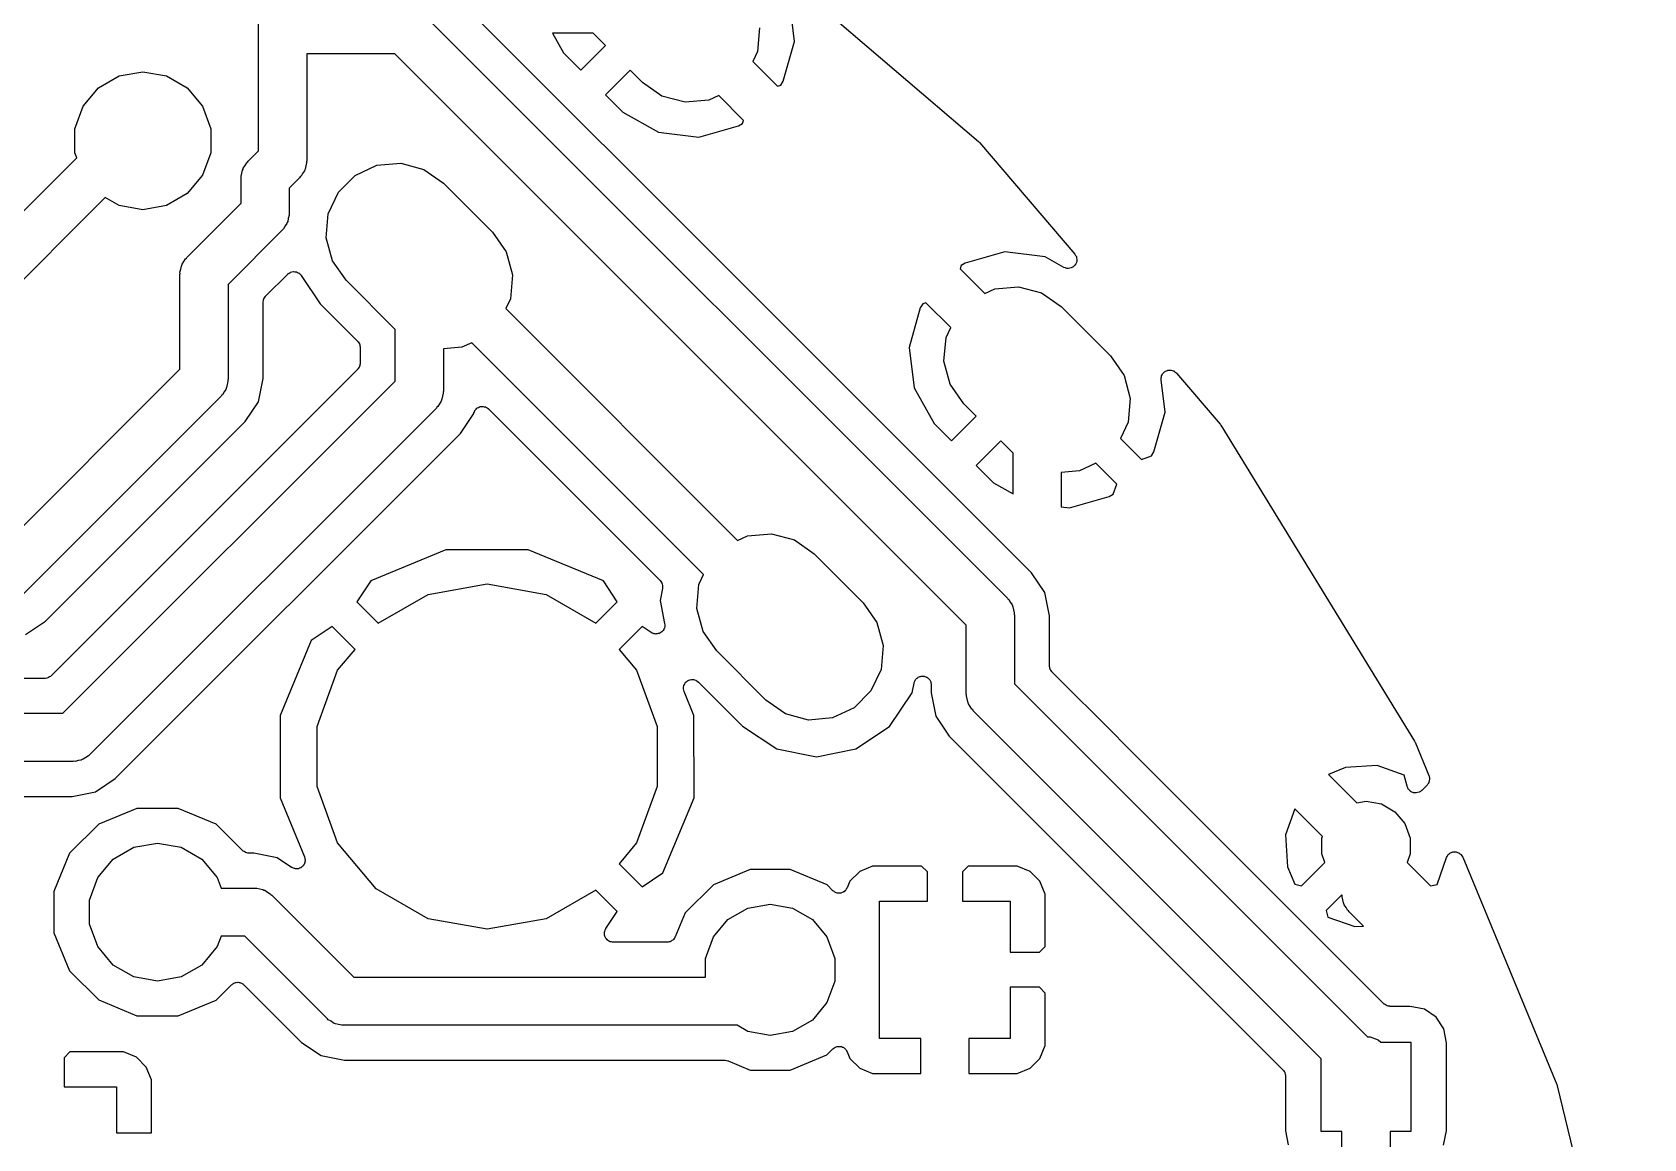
# Model space of a CAD drawing. Extents: x 1.5 to 87.9, y 2 to 70.8.
# Drawn here: x 64.05 to 87.48, y 46.26 to 62.35 of the extents above; entities that cross this region are included whole.
import ezdxf

# ---------------------------------------------------------------- set-up
doc = ezdxf.new("R2010")
doc.units = 0
doc.header["$MEASUREMENT"] = 0
doc.layers.add('BLACK', color=7, linetype='CONTINUOUS')

msp = doc.modelspace()

# ---------------------------------------------------------------- linework, layer by layer
at = {"layer": 'Black'}
for p, q in [((67.341, 60.6224), (67.341, 63.5938)), ((74.4839, 58.5809), (70.0845, 62.9803)), ((75.1294, 62.211), (75.0571, 62.8168)), ((75.2657, 62.9284), (77.8073, 60.7576)), ((69.7165, 62.6299), (78.2255, 54.1209)), ((72.2058, 62.3315), (71.6125, 62.3315)), ((71.6125, 62.3315), (71.7727, 62.0462)), ((72.3833, 62.154), (72.2058, 62.3315)), ((74.6238, 62.4111), (74.5935, 62.0651)), ((72.0241, 61.7948), (72.3833, 62.154)), ((74.9679, 61.6362), (75.1294, 62.211)), ((69.324, 62.0324), (68.041, 62.0324)), ((68.041, 62.0324), (68.041, 60.4774)), ((77.628, 53.7284), (69.324, 62.0324)), ((71.7727, 62.0462), (72.0241, 61.7948)), ((74.5935, 62.0651), (74.526, 61.9204)), ((74.526, 61.9204), (74.886, 61.5605)), ((65.0141, 61.5381), (65.3158, 61.7123)), ((65.3158, 61.7123), (65.659, 61.7728)), ((65.659, 61.7728), (66.0022, 61.7123)), ((66.0022, 61.7123), (66.3039, 61.5381)), ((72.7425, 61.7948), (72.3833, 61.4356)), ((72.9205, 61.6168), (72.7425, 61.7948)), ((73.205, 61.4176), (72.9205, 61.6168)), ((74.9318, 61.5769), (74.9679, 61.6362)), ((64.7901, 61.2712), (65.0141, 61.5381)), ((66.3039, 61.5381), (66.5279, 61.2712)), ((72.3833, 61.4356), (72.6346, 61.1842)), ((73.5404, 61.3277), (73.205, 61.4176)), ((74.0311, 61.4255), (73.8864, 61.358)), ((74.391, 61.0655), (74.0311, 61.4255)), ((74.886, 61.5605), (74.9318, 61.5769)), ((64.6709, 60.9437), (64.7901, 61.2712)), ((66.5279, 61.2712), (66.6471, 60.9437)), ((72.6346, 61.1842), (73.1553, 60.8919)), ((73.8864, 61.358), (73.5404, 61.3277)), ((64.6709, 60.5953), (64.6709, 60.9437)), ((66.6471, 60.9437), (66.6471, 60.5953)), ((73.7405, 60.8221), (74.3153, 60.9836)), ((74.3153, 60.9836), (74.3746, 61.0197)), ((74.3746, 61.0197), (74.391, 61.0655)), ((73.1553, 60.8919), (73.7405, 60.8221)), ((77.8073, 60.7576), (77.8137, 60.7499)), ((77.8137, 60.7499), (77.8214, 60.7435)), ((77.8214, 60.7435), (79.2062, 59.1222)), ((62.974, 58.7954), (64.6984, 60.5198)), ((64.6984, 60.5198), (64.6709, 60.5953)), ((66.6471, 60.5953), (66.5279, 60.2678)), ((67.146, 60.4088), (67.1689, 60.4484)), ((67.1689, 60.4484), (67.1807, 60.4583)), ((67.1807, 60.4583), (67.1895, 60.4709)), ((67.1895, 60.4709), (67.341, 60.6224)), ((68.0397, 60.4469), (68.0278, 60.4027)), ((68.041, 60.4774), (68.0383, 60.4622)), ((68.0383, 60.4622), (68.0397, 60.4469)), ((69.0614, 60.413), (69.4074, 60.4432)), ((69.4074, 60.4432), (69.7429, 60.3533)), ((66.5279, 60.2678), (66.3039, 60.0009)), ((67.087, 60.2234), (67.0897, 60.2386)), ((67.087, 59.8604), (67.087, 60.2234)), ((67.0883, 60.2539), (67.1002, 60.2981)), ((67.0897, 60.2386), (67.0883, 60.2539)), ((67.1002, 60.2981), (67.1081, 60.3431)), ((67.1081, 60.3431), (67.1158, 60.3564)), ((67.1158, 60.3564), (67.1198, 60.3713)), ((67.1198, 60.3713), (67.146, 60.4088)), ((67.9385, 60.2299), (67.787, 60.0784)), ((67.9473, 60.2425), (67.9385, 60.2299)), ((67.9591, 60.2524), (67.9473, 60.2425)), ((67.982, 60.292), (67.9591, 60.2524)), ((68.0082, 60.3295), (67.982, 60.292)), ((68.0122, 60.3444), (68.0082, 60.3295)), ((68.0199, 60.3577), (68.0122, 60.3444)), ((68.0278, 60.4027), (68.0199, 60.3577)), ((68.5011, 60.0206), (68.7467, 60.2662)), ((68.7467, 60.2662), (69.0614, 60.413)), ((69.7429, 60.3533), (70.0274, 60.1541)), ((66.3039, 60.0009), (66.0022, 59.8267)), ((67.787, 60.0784), (67.787, 59.7154)), ((68.3543, 59.7058), (68.5011, 60.0206)), ((70.0274, 60.1541), (70.7426, 59.4389)), ((65.1126, 59.944), (63.3665, 58.1979)), ((65.3158, 59.8267), (65.1126, 59.944)), ((65.659, 59.7662), (65.3158, 59.8267)), ((66.0022, 59.8267), (65.659, 59.7662)), ((66.3005, 59.0739), (67.087, 59.8604)), ((67.728, 59.53), (67.7051, 59.4904)), ((67.7542, 59.5675), (67.728, 59.53)), ((67.7582, 59.5824), (67.7542, 59.5675)), ((67.7659, 59.5957), (67.7582, 59.5824)), ((67.7738, 59.6407), (67.7659, 59.5957)), ((67.7857, 59.6849), (67.7738, 59.6407)), ((67.787, 59.7154), (67.7843, 59.7002)), ((67.7843, 59.7002), (67.7857, 59.6849)), ((68.3241, 59.3599), (68.3543, 59.7058)), ((67.6845, 59.4679), (66.898, 58.6814)), ((67.6933, 59.4805), (67.6845, 59.4679)), ((67.7051, 59.4904), (67.6933, 59.4805)), ((68.414, 59.0244), (68.3241, 59.3599)), ((70.7426, 59.4389), (70.9418, 59.1544)), ((66.257, 59.0118), (66.2799, 59.0514)), ((66.2799, 59.0514), (66.2917, 59.0613)), ((66.2917, 59.0613), (66.3005, 59.0739)), ((70.9418, 59.1544), (71.0317, 58.819)), ((78.1876, 59.1528), (77.6128, 58.9913)), ((78.7728, 59.083), (78.1876, 59.1528)), ((79.0474, 58.9288), (78.7728, 59.083)), ((79.2062, 59.1222), (79.2065, 59.1218)), ((79.2065, 59.1218), (79.2176, 59.103)), ((79.2176, 59.103), (79.2287, 59.0842)), ((79.2287, 59.0842), (79.2288, 59.084)), ((79.2288, 59.084), (79.2289, 59.0838)), ((79.2289, 59.0838), (79.2328, 59.0624)), ((79.2328, 59.0624), (79.2369, 59.0409)), ((79.2369, 59.0405), (79.2333, 59.019)), ((79.2369, 59.0409), (79.2369, 59.0407)), ((79.2369, 59.0407), (79.2369, 59.0405)), ((66.198, 58.8264), (66.2007, 58.8416)), ((66.198, 57.4474), (66.198, 58.8264)), ((66.1993, 58.8569), (66.2112, 58.9011)), ((66.2007, 58.8416), (66.1993, 58.8569)), ((66.2112, 58.9011), (66.2191, 58.9461)), ((66.2191, 58.9461), (66.2268, 58.9594)), ((66.2268, 58.9594), (66.2308, 58.9743)), ((66.2308, 58.9743), (66.257, 59.0118)), ((67.4432, 58.5082), (67.7654, 58.8304)), ((67.7654, 58.8304), (67.7665, 58.8312)), ((67.7665, 58.8312), (67.7674, 58.8323)), ((67.7674, 58.8323), (67.7846, 58.8439)), ((67.7846, 58.8439), (67.8015, 58.8557)), ((67.8015, 58.8557), (67.8029, 58.8561)), ((67.8029, 58.8561), (67.8041, 58.8568)), ((67.8041, 58.8568), (67.8241, 58.8618)), ((67.8241, 58.8618), (67.8441, 58.8671)), ((67.8441, 58.8671), (67.8455, 58.867)), ((67.8455, 58.867), (67.8469, 58.8673)), ((67.8469, 58.8673), (67.8675, 58.8651)), ((67.8675, 58.8651), (67.8881, 58.8633)), ((67.8881, 58.8633), (67.8893, 58.8627)), ((67.8893, 58.8627), (67.8907, 58.8625)), ((67.8907, 58.8625), (67.9093, 58.8534)), ((67.9093, 58.8534), (67.928, 58.8446)), ((67.928, 58.8446), (67.929, 58.8436)), ((67.929, 58.8436), (67.9303, 58.843)), ((67.9303, 58.843), (67.9446, 58.8281)), ((67.9446, 58.8281), (67.9592, 58.8134)), ((67.9592, 58.8134), (67.9598, 58.8122)), ((67.9598, 58.8122), (67.9608, 58.8112)), ((67.9608, 58.8112), (68.2373, 58.3974)), ((68.6132, 58.7399), (68.414, 59.0244)), ((71.0317, 58.819), (71.0014, 58.473)), ((77.5535, 58.9552), (77.5371, 58.9094)), ((77.5371, 58.9094), (77.897, 58.5494)), ((77.6128, 58.9913), (77.5535, 58.9552)), ((79.0477, 58.9286), (79.0474, 58.9288)), ((79.0683, 58.9214), (79.0477, 58.9286)), ((79.089, 58.9141), (79.0683, 58.9214)), ((79.0892, 58.9141), (79.089, 58.9141)), ((79.0894, 58.914), (79.0892, 58.9141)), ((79.1113, 58.9143), (79.0894, 58.914)), ((79.1331, 58.9145), (79.1113, 58.9143)), ((79.1333, 58.9146), (79.1331, 58.9145)), ((79.1335, 58.9146), (79.1333, 58.9146)), ((79.1541, 58.9224), (79.1335, 58.9146)), ((79.1744, 58.9299), (79.1541, 58.9224)), ((79.1745, 58.9301), (79.1744, 58.9299)), ((79.1747, 58.9301), (79.1745, 58.9301)), ((79.1914, 58.9445), (79.1747, 58.9301)), ((79.2079, 58.9586), (79.1914, 58.9445)), ((79.208, 58.9588), (79.2079, 58.9586)), ((79.2082, 58.9589), (79.208, 58.9588)), ((79.219, 58.9782), (79.2082, 58.9589)), ((79.2296, 58.997), (79.219, 58.9782)), ((79.2297, 58.9972), (79.2296, 58.997)), ((79.2298, 58.9974), (79.2297, 58.9972)), ((79.2333, 59.019), (79.2298, 58.9974)), ((66.898, 58.6814), (66.898, 57.3024)), ((69.3279, 58.0252), (68.6132, 58.7399)), ((77.7714, 55.2934), (74.4839, 58.5809)), ((77.897, 58.5494), (78.0417, 58.6169)), ((78.0417, 58.6169), (78.3877, 58.6472)), ((78.3877, 58.6472), (78.7231, 58.5573)), ((67.406, 58.4184), (67.407, 58.4239)), ((67.406, 57.3149), (67.406, 58.4184)), ((67.4065, 58.4295), (67.4108, 58.4455)), ((67.407, 58.4239), (67.4065, 58.4295)), ((67.4108, 58.4455), (67.4137, 58.4618)), ((67.4137, 58.4618), (67.4165, 58.4667)), ((67.4165, 58.4667), (67.4179, 58.4721)), ((67.4179, 58.4721), (67.4274, 58.4857)), ((67.4274, 58.4857), (67.4357, 58.5)), ((67.4357, 58.5), (67.44, 58.5036)), ((67.44, 58.5036), (67.4432, 58.5082)), ((68.2373, 58.3974), (68.7827, 57.852)), ((71.0014, 58.473), (70.9339, 58.3283)), ((70.9339, 58.3283), (74.3049, 54.9573)), ((76.9602, 58.3387), (76.7987, 57.7639)), ((76.9963, 58.398), (76.9602, 58.3387)), ((77.0421, 58.4144), (76.9963, 58.398)), ((77.4021, 58.0545), (77.0421, 58.4144)), ((78.7231, 58.5573), (79.0076, 58.3581)), ((79.0076, 58.3581), (79.7228, 57.6429)), ((69.3279, 57.2752), (69.3279, 58.0252)), ((77.3043, 57.5638), (77.3346, 57.9098)), ((77.3346, 57.9098), (77.4021, 58.0545)), ((68.7827, 57.852), (68.7859, 57.8474)), ((68.7859, 57.8474), (68.7902, 57.8438)), ((68.7902, 57.8438), (68.7985, 57.8294)), ((68.7985, 57.8294), (68.808, 57.8159)), ((68.808, 57.8159), (68.8094, 57.8105)), ((68.8094, 57.8105), (68.8122, 57.8056)), ((68.8122, 57.8056), (68.8151, 57.7893)), ((68.8151, 57.7893), (68.8194, 57.7733)), ((68.8194, 57.7733), (68.8189, 57.7677)), ((68.8189, 57.7677), (68.8199, 57.7622)), ((68.8199, 57.7622), (68.8199, 57.5383)), ((70.2943, 57.7659), (70.0279, 57.7426)), ((70.0279, 57.7426), (70.0279, 57.1303)), ((70.439, 57.8334), (70.2943, 57.7659)), ((73.81, 54.4624), (70.439, 57.8334)), ((76.7987, 57.7639), (76.8685, 57.1787)), ((79.7228, 57.6429), (79.922, 57.3584)), ((63.482, 54.7314), (66.198, 57.4474)), ((68.7827, 57.4485), (64.3248, 52.9906)), ((68.7859, 57.453), (68.7827, 57.4485)), ((68.7902, 57.4566), (68.7859, 57.453)), ((68.7985, 57.471), (68.7902, 57.4566)), ((68.808, 57.4846), (68.7985, 57.471)), ((68.8094, 57.49), (68.808, 57.4846)), ((68.8122, 57.4948), (68.8094, 57.49)), ((68.8151, 57.5112), (68.8122, 57.4948)), ((68.8194, 57.5272), (68.8151, 57.5112)), ((68.8199, 57.5383), (68.8189, 57.5328)), ((68.8189, 57.5328), (68.8194, 57.5272)), ((77.3942, 57.2284), (77.3043, 57.5638)), ((80.4859, 57.3842), (80.4894, 57.3903)), ((80.4894, 57.3903), (80.5009, 57.4001)), ((80.5009, 57.4001), (80.5113, 57.4112)), ((80.5113, 57.4112), (80.5176, 57.4144)), ((80.5176, 57.4144), (80.5229, 57.4189)), ((80.5229, 57.4189), (80.5371, 57.4242)), ((80.5371, 57.4242), (80.5507, 57.4311)), ((80.5507, 57.4311), (80.5576, 57.4319)), ((80.5576, 57.4319), (80.5642, 57.4344)), ((80.5642, 57.4344), (80.5794, 57.4345)), ((80.5794, 57.4345), (80.5944, 57.4363)), ((80.5944, 57.4363), (80.6013, 57.4347)), ((80.6013, 57.4347), (80.6083, 57.4348)), ((80.6083, 57.4348), (80.6226, 57.4297)), ((80.6226, 57.4297), (80.6374, 57.4262)), ((80.6374, 57.4262), (80.6433, 57.4224)), ((80.6433, 57.4224), (80.6499, 57.42)), ((80.6499, 57.42), (80.6616, 57.4104)), ((80.6616, 57.4104), (80.6743, 57.4021)), ((80.6743, 57.4021), (80.6785, 57.3965)), ((80.6785, 57.3965), (80.684, 57.392)), ((80.684, 57.392), (81.3183, 56.6493)), ((64.498, 52.4454), (69.3279, 57.2752)), ((66.8692, 57.1694), (66.8652, 57.1545)), ((66.8769, 57.1827), (66.8692, 57.1694)), ((66.8848, 57.2277), (66.8769, 57.1827)), ((66.8967, 57.2719), (66.8848, 57.2277)), ((66.898, 57.3024), (66.8953, 57.2872)), ((66.8953, 57.2872), (66.8967, 57.2719)), ((67.3384, 56.975), (67.406, 57.3149)), ((76.8685, 57.1787), (77.1608, 56.658)), ((77.5934, 56.9439), (77.3942, 57.2284)), ((79.922, 57.3584), (80.0119, 57.0229)), ((80.4604, 57.3084), (80.4629, 57.3233)), ((80.4617, 57.3015), (80.4604, 57.3084)), ((80.4613, 57.2945), (80.4617, 57.3015)), ((80.5176, 56.8228), (80.4613, 57.2945)), ((80.4629, 57.3233), (80.4637, 57.3385)), ((80.4637, 57.3385), (80.4665, 57.345)), ((80.4665, 57.345), (80.4677, 57.3519)), ((80.4677, 57.3519), (80.4751, 57.3651)), ((80.4751, 57.3651), (80.4811, 57.379)), ((80.4811, 57.379), (80.4859, 57.3842)), ((66.7955, 57.0549), (63.8745, 54.1339)), ((66.8043, 57.0675), (66.7955, 57.0549)), ((66.8161, 57.0774), (66.8043, 57.0675)), ((66.839, 57.117), (66.8161, 57.0774)), ((66.8652, 57.1545), (66.839, 57.117)), ((67.1459, 56.6869), (67.3384, 56.975)), ((69.9689, 56.9449), (69.946, 56.9053)), ((69.9951, 56.9824), (69.9689, 56.9449)), ((69.9991, 56.9972), (69.9951, 56.9824)), ((70.0068, 57.0106), (69.9991, 56.9972)), ((70.0147, 57.0556), (70.0068, 57.0106)), ((70.0265, 57.0998), (70.0147, 57.0556)), ((70.0279, 57.1303), (70.0252, 57.1151)), ((70.0252, 57.1151), (70.0265, 57.0998)), ((77.7714, 56.7659), (77.5934, 56.9439)), ((80.0119, 57.0229), (79.9817, 56.6769)), ((69.9254, 56.8828), (64.8905, 51.8479)), ((69.9342, 56.8954), (69.9254, 56.8828)), ((69.946, 56.9053), (69.9342, 56.8954)), ((70.2757, 56.5147), (70.4683, 56.8029)), ((70.4683, 56.8029), (70.4688, 56.8057)), ((70.4688, 56.8057), (70.4703, 56.8096)), ((70.4703, 56.8096), (70.4707, 56.8138)), ((70.4707, 56.8138), (70.4783, 56.8301)), ((70.4783, 56.8301), (70.4848, 56.8468)), ((70.4848, 56.8468), (70.4876, 56.85)), ((70.4876, 56.85), (70.4893, 56.8538)), ((70.4893, 56.8538), (70.502, 56.8665)), ((70.502, 56.8665), (70.5139, 56.88)), ((70.5139, 56.88), (70.5176, 56.882)), ((70.5176, 56.882), (70.5205, 56.8849)), ((70.5205, 56.8849), (70.5368, 56.8925)), ((70.5368, 56.8925), (70.5526, 56.9012)), ((70.5526, 56.9012), (70.5567, 56.9018)), ((70.5567, 56.9018), (70.5605, 56.9036)), ((70.5605, 56.9036), (70.5784, 56.9052)), ((70.5784, 56.9052), (70.5961, 56.9079)), ((70.5961, 56.9079), (70.6003, 56.9071)), ((70.6003, 56.9071), (70.6044, 56.9074)), ((70.6044, 56.9074), (70.6218, 56.9028)), ((70.6218, 56.9028), (70.6394, 56.8993)), ((70.6394, 56.8993), (70.643, 56.8971)), ((70.643, 56.8971), (70.6471, 56.896)), ((70.6471, 56.896), (70.6618, 56.8857)), ((70.6618, 56.8857), (70.6771, 56.8764)), ((70.6771, 56.8764), (70.6797, 56.8731)), ((70.6797, 56.8731), (70.6832, 56.8707)), ((70.6832, 56.8707), (73.1778, 54.3761)), ((77.4122, 56.4067), (77.7714, 56.7659)), ((80.3561, 56.248), (80.5176, 56.8228)), ((64.2425, 53.7835), (67.1459, 56.6869)), ((65.2585, 51.4975), (70.2757, 56.5147)), ((77.1608, 56.658), (77.4122, 56.4067)), ((79.9817, 56.6769), (79.871, 56.4397)), ((81.3183, 56.6493), (81.3234, 56.6407)), ((81.3234, 56.6407), (81.33, 56.6332)), ((81.33, 56.6332), (84.1433, 52.0423)), ((78.1306, 56.4067), (77.7714, 56.0475)), ((78.3081, 56.2292), (78.1306, 56.4067)), ((78.3081, 55.6359), (78.3081, 56.2292)), ((79.871, 56.4397), (80.1743, 56.1364)), ((80.32, 56.1888), (80.3561, 56.248)), ((77.7714, 56.0475), (78.0228, 55.7961)), ((79.5118, 56.0805), (79.2746, 55.9698)), ((79.8151, 55.7772), (79.5118, 56.0805)), ((80.1743, 56.1364), (80.32, 56.1888)), ((78.0228, 55.7961), (78.3081, 55.6359)), ((79.2746, 55.9698), (79.0081, 55.9465)), ((79.0081, 55.9465), (79.0081, 55.4483)), ((79.7627, 55.6315), (79.8151, 55.7772)), ((79.1287, 55.4339), (79.7035, 55.5954)), ((79.7035, 55.5954), (79.7627, 55.6315)), ((78.5759, 54.4889), (77.7714, 55.2934)), ((79.0081, 55.4483), (79.1287, 55.4339)), ((74.4496, 55.0248), (74.7956, 55.0551)), ((74.7956, 55.0551), (75.131, 54.9652)), ((70.063, 54.8237), (68.9725, 54.372)), ((71.2597, 54.8243), (70.063, 54.8237)), ((72.3531, 54.372), (71.2597, 54.8243)), ((74.3049, 54.9573), (74.4496, 55.0248)), ((75.131, 54.9652), (75.4155, 54.766)), ((75.4155, 54.766), (76.1307, 54.0508)), ((68.9725, 54.372), (68.7699, 54.0681)), ((72.5557, 54.0681), (72.3531, 54.372)), ((73.1778, 54.3761), (73.1882, 54.3613)), ((73.1882, 54.3613), (73.1994, 54.3473)), ((73.1994, 54.3473), (73.2007, 54.3434)), ((73.7425, 54.3177), (73.81, 54.4624)), ((78.7684, 54.2008), (78.5759, 54.4889)), ((69.0813, 53.7567), (69.8045, 54.1742)), ((69.8045, 54.1742), (70.6628, 54.3255)), ((70.6628, 54.3255), (71.5211, 54.1742)), ((71.5211, 54.1742), (72.2443, 53.7567)), ((73.2126, 54.2615), (73.1774, 54.0844)), ((73.2007, 54.3434), (73.2031, 54.3399)), ((73.2031, 54.3399), (73.2078, 54.3226)), ((73.2078, 54.3226), (73.2136, 54.3056)), ((73.213, 54.2794), (73.2126, 54.2615)), ((73.2146, 54.2973), (73.213, 54.2794)), ((73.2136, 54.3056), (73.2135, 54.3014)), ((73.2135, 54.3014), (73.2146, 54.2973)), ((73.7122, 53.9717), (73.7425, 54.3177)), ((78.2255, 54.1209), (78.2343, 54.1083)), ((78.836, 53.8609), (78.7684, 54.2008)), ((68.7699, 54.0681), (69.0813, 53.7567)), ((72.2443, 53.7567), (72.5557, 54.0681)), ((73.1774, 54.0844), (73.2439, 53.75)), ((73.8021, 53.6363), (73.7122, 53.9717)), ((76.1307, 54.0508), (76.3299, 53.7663)), ((78.2343, 54.1083), (78.2461, 54.0984)), ((78.2461, 54.0984), (78.269, 54.0588)), ((78.269, 54.0588), (78.2952, 54.0213)), ((78.2952, 54.0213), (78.2992, 54.0064)), ((78.2992, 54.0064), (78.3069, 53.9931)), ((78.3069, 53.9931), (78.3148, 53.9481)), ((78.3148, 53.9481), (78.3267, 53.9039)), ((78.3267, 53.9039), (78.3253, 53.8886)), ((78.3253, 53.8886), (78.328, 53.8734)), ((63.9544, 53.591), (64.2425, 53.7835)), ((68.4107, 53.7089), (68.1068, 53.5063)), ((68.7447, 53.3749), (68.4107, 53.7089)), ((72.9149, 53.7089), (72.8089, 53.6029)), ((73.0489, 53.6195), (72.9149, 53.7089)), ((73.2203, 53.6513), (73.2112, 53.6375)), ((73.2307, 53.6641), (73.2203, 53.6513)), ((73.2325, 53.6695), (73.2307, 53.6641)), ((73.2356, 53.6742), (73.2325, 53.6695)), ((73.2396, 53.6903), (73.2356, 53.6742)), ((73.2449, 53.7059), (73.2396, 53.6903)), ((73.2439, 53.75), (73.2443, 53.7335)), ((73.2443, 53.7335), (73.2461, 53.7171)), ((73.2461, 53.7171), (73.2447, 53.7116)), ((73.2447, 53.7116), (73.2449, 53.7059)), ((76.3299, 53.7663), (76.4198, 53.4308)), ((77.628, 52.7304), (77.628, 53.7284)), ((78.328, 53.8734), (78.328, 52.8754)), ((78.836, 53.1384), (78.836, 53.8609)), ((68.1068, 53.5063), (67.6545, 52.4129)), ((72.8089, 53.6029), (72.5809, 53.3749)), ((72.8089, 53.6029), (72.8089, 53.6029)), ((72.8089, 53.6029), (72.8089, 53.6029)), ((73.064, 53.6129), (73.0489, 53.6195)), ((73.0785, 53.605), (73.064, 53.6129)), ((73.0841, 53.6041), (73.0785, 53.605)), ((73.0893, 53.6018), (73.0841, 53.6041)), ((73.1058, 53.6008), (73.0893, 53.6018)), ((73.1221, 53.5982), (73.1058, 53.6008)), ((73.1277, 53.5994), (73.1221, 53.5982)), ((73.1333, 53.599), (73.1277, 53.5994)), ((73.1492, 53.6036), (73.1333, 53.599)), ((73.1654, 53.6069), (73.1492, 53.6036)), ((73.1702, 53.6098), (73.1654, 53.6069)), ((73.1756, 53.6114), (73.1702, 53.6098)), ((73.189, 53.6212), (73.1756, 53.6114)), ((73.2031, 53.6297), (73.189, 53.6212)), ((73.2066, 53.6341), (73.2031, 53.6297)), ((73.2112, 53.6375), (73.2066, 53.6341)), ((74.0013, 53.3518), (73.8021, 53.6363)), ((76.4198, 53.4308), (76.3896, 53.0848)), ((68.4895, 53.0708), (68.7447, 53.3749)), ((72.5809, 53.3749), (72.8361, 53.0708)), ((74.7165, 52.6366), (74.0013, 53.3518)), ((64.235, 52.9534), (56.2735, 52.9534)), ((64.2405, 52.9544), (64.235, 52.9534)), ((64.2461, 52.9539), (64.2405, 52.9544)), ((64.2621, 52.9582), (64.2461, 52.9539)), ((64.2784, 52.9611), (64.2621, 52.9582)), ((64.2833, 52.9639), (64.2784, 52.9611)), ((64.2887, 52.9653), (64.2833, 52.9639)), ((64.3023, 52.9748), (64.2887, 52.9653)), ((64.3166, 52.9831), (64.3023, 52.9748)), ((64.3202, 52.9874), (64.3166, 52.9831)), ((64.3248, 52.9906), (64.3202, 52.9874)), ((68.1914, 52.2518), (68.4895, 53.0708)), ((72.8361, 53.0708), (73.1342, 52.2518)), ((76.3896, 53.0848), (76.2428, 52.7701)), ((76.8908, 52.9331), (76.8957, 52.9415)), ((76.8957, 52.9415), (76.9053, 52.9495)), ((76.9053, 52.9495), (76.9135, 52.9589)), ((76.9135, 52.9589), (76.922, 52.9636)), ((76.922, 52.9636), (76.9295, 52.9699)), ((76.9295, 52.9699), (76.9412, 52.9741)), ((76.9412, 52.9741), (76.9522, 52.9801)), ((76.9522, 52.9801), (76.9618, 52.9816)), ((76.9618, 52.9816), (76.9709, 52.9849)), ((76.9709, 52.9849), (76.9834, 52.9849)), ((76.9834, 52.9849), (76.9958, 52.9868)), ((76.9958, 52.9868), (77.0053, 52.9849)), ((77.0053, 52.9849), (77.0151, 52.9849)), ((77.0151, 52.9849), (77.0268, 52.9807)), ((77.0268, 52.9807), (77.039, 52.9782)), ((77.039, 52.9782), (77.0474, 52.9732)), ((77.0474, 52.9732), (77.0565, 52.9699)), ((77.0565, 52.9699), (77.0661, 52.9618)), ((77.0661, 52.9618), (77.0767, 52.9554)), ((77.0767, 52.9554), (77.0828, 52.9478)), ((77.0828, 52.9478), (77.0903, 52.9415)), ((77.0903, 52.9415), (77.0965, 52.9307)), ((78.837, 53.1329), (78.836, 53.1384)), ((78.8365, 53.1273), (78.837, 53.1329)), ((78.8408, 53.1113), (78.8365, 53.1273)), ((78.8437, 53.095), (78.8408, 53.1113)), ((78.8465, 53.0901), (78.8437, 53.095)), ((78.8479, 53.0847), (78.8465, 53.0901)), ((78.8574, 53.0711), (78.8479, 53.0847)), ((78.8657, 53.0568), (78.8574, 53.0711)), ((78.87, 53.0532), (78.8657, 53.0568)), ((78.8732, 53.0486), (78.87, 53.0532)), ((79.8151, 52.1067), (78.8732, 53.0486)), ((73.5175, 52.8051), (73.5201, 52.8243)), ((73.5182, 52.8024), (73.5175, 52.8051)), ((73.5179, 52.7996), (73.5182, 52.8024)), ((73.5229, 52.7809), (73.5179, 52.7996)), ((73.5201, 52.8243), (73.5218, 52.8435)), ((73.5218, 52.8435), (73.5229, 52.846)), ((73.5229, 52.846), (73.5233, 52.8488)), ((73.5271, 52.762), (73.5229, 52.7809)), ((73.5233, 52.8488), (73.5322, 52.866)), ((73.6705, 52.4158), (73.5271, 52.762)), ((73.5322, 52.866), (73.5404, 52.8835)), ((73.5404, 52.8835), (73.5424, 52.8855)), ((73.5424, 52.8855), (73.5437, 52.8879)), ((73.5437, 52.8879), (73.5579, 52.901)), ((73.5579, 52.901), (73.5716, 52.9147)), ((73.5716, 52.9147), (73.5741, 52.9158)), ((73.5741, 52.9158), (73.5762, 52.9177)), ((73.5762, 52.9177), (73.5941, 52.9251)), ((73.5941, 52.9251), (73.6116, 52.9333)), ((73.6116, 52.9333), (73.6143, 52.9335)), ((73.6143, 52.9335), (73.6169, 52.9346)), ((73.6169, 52.9346), (73.6362, 52.9355)), ((73.6362, 52.9355), (73.6555, 52.9371)), ((73.6555, 52.9371), (73.6582, 52.9364)), ((73.6582, 52.9364), (73.661, 52.9365)), ((73.661, 52.9365), (73.6794, 52.9307)), ((73.6794, 52.9307), (73.6981, 52.9257)), ((73.6981, 52.9257), (73.7004, 52.9241)), ((73.7004, 52.9241), (73.7031, 52.9233)), ((73.7031, 52.9233), (73.7184, 52.9115)), ((73.7184, 52.9115), (73.7342, 52.9004)), ((73.7342, 52.9004), (74.374, 52.2607)), ((76.2428, 52.7701), (75.9972, 52.5245)), ((76.5137, 52.2536), (76.8401, 52.742)), ((76.8401, 52.742), (76.8684, 52.8846)), ((76.8684, 52.8846), (76.872, 52.8937)), ((76.872, 52.8937), (76.8737, 52.9033)), ((76.8737, 52.9033), (76.8799, 52.9141)), ((76.8799, 52.9141), (76.8844, 52.9258)), ((76.8844, 52.9258), (76.8908, 52.9331)), ((77.0965, 52.9307), (77.1043, 52.921)), ((77.1043, 52.921), (77.1075, 52.9117)), ((77.1075, 52.9117), (77.1123, 52.9033)), ((77.1123, 52.9033), (77.1145, 52.891)), ((77.1145, 52.891), (77.1185, 52.8792)), ((77.1185, 52.8792), (77.1183, 52.8695)), ((77.1183, 52.8695), (77.12, 52.8599)), ((77.12, 52.8599), (77.12, 52.7429)), ((77.12, 52.7429), (77.1876, 52.403)), ((77.6307, 52.7152), (77.628, 52.7304)), ((77.6293, 52.6999), (77.6307, 52.7152)), ((78.328, 52.8754), (83.4623, 47.7411)), ((75.001, 52.4374), (74.7165, 52.6366)), ((75.9972, 52.5245), (75.6825, 52.3777)), ((77.6412, 52.6557), (77.6293, 52.6999)), ((77.6491, 52.6107), (77.6412, 52.6557)), ((77.6568, 52.5974), (77.6491, 52.6107)), ((77.6608, 52.5825), (77.6568, 52.5974)), ((77.687, 52.545), (77.6608, 52.5825)), ((77.7099, 52.5054), (77.687, 52.545)), ((77.7217, 52.4955), (77.7099, 52.5054)), ((77.7305, 52.4829), (77.7217, 52.4955)), ((82.789, 47.4244), (77.7305, 52.4829)), ((56.261, 52.4454), (64.498, 52.4454)), ((67.6545, 52.4129), (67.6551, 51.2162)), ((68.1914, 51.3802), (68.1914, 52.2518)), ((73.1342, 52.2518), (73.1342, 51.3802)), ((73.6711, 51.2191), (73.6705, 52.4158)), ((74.374, 52.2607), (74.873, 51.9272)), ((75.3365, 52.3475), (75.001, 52.4374)), ((75.6825, 52.3777), (75.3365, 52.3475)), ((76.0253, 51.9272), (76.5137, 52.2536)), ((77.1876, 52.403), (77.3801, 52.1149)), ((77.3801, 52.1149), (82.2314, 47.2636)), ((79.8721, 52.0497), (79.8151, 52.1067)), ((83.6988, 48.223), (79.8721, 52.0497)), ((79.8721, 52.0497), (79.8721, 52.0497)), ((79.8721, 52.0497), (79.8721, 52.0497)), ((84.1433, 52.0423), (84.1469, 52.033)), ((84.1469, 52.033), (84.1523, 52.0246)), ((84.1523, 52.0246), (84.3529, 51.5402)), ((64.776, 51.7742), (64.7627, 51.7665)), ((64.7909, 51.7782), (64.776, 51.7742)), ((64.8284, 51.8044), (64.7909, 51.7782)), ((64.868, 51.8273), (64.8284, 51.8044)), ((64.8779, 51.8391), (64.868, 51.8273)), ((64.8905, 51.8479), (64.8779, 51.8391)), ((74.873, 51.9272), (75.4492, 51.8126)), ((75.4492, 51.8126), (76.0253, 51.9272)), ((64.643, 51.7454), (56.406, 51.7454)), ((64.6582, 51.7481), (64.643, 51.7454)), ((64.6735, 51.7467), (64.6582, 51.7481)), ((64.7177, 51.7586), (64.6735, 51.7467)), ((64.7627, 51.7665), (64.7177, 51.7586)), ((83.1383, 51.6579), (82.893, 51.5563)), ((82.893, 51.5563), (83.3051, 51.1443)), ((83.602, 51.6848), (83.1383, 51.6579)), ((83.9955, 51.5478), (83.602, 51.6848)), ((84.035, 51.3846), (83.9955, 51.5478)), ((84.3529, 51.5402), (84.3547, 51.5321)), ((64.6305, 51.2374), (64.9704, 51.305)), ((64.9704, 51.305), (65.2585, 51.4975)), ((68.4895, 50.5612), (68.1914, 51.3802)), ((73.1342, 51.3802), (72.8361, 50.5612)), ((84.0356, 51.3831), (84.035, 51.3846)), ((84.0357, 51.3815), (84.0356, 51.3831)), ((84.0444, 51.363), (84.0357, 51.3815)), ((84.0526, 51.3442), (84.0444, 51.363)), ((84.0537, 51.343), (84.0526, 51.3442)), ((84.0544, 51.3416), (84.0537, 51.343)), ((84.0689, 51.3271), (84.0544, 51.3416)), ((84.083, 51.3122), (84.0689, 51.3271)), ((84.0844, 51.3115), (84.083, 51.3122)), ((84.0856, 51.3104), (84.0844, 51.3115)), ((84.1041, 51.3017), (84.0856, 51.3104)), ((84.1225, 51.2926), (84.1041, 51.3017)), ((84.2289, 51.3111), (84.2121, 51.2993)), ((84.246, 51.3224), (84.2289, 51.3111)), ((84.2469, 51.3237), (84.246, 51.3224)), ((84.2482, 51.3246), (84.2469, 51.3237)), ((84.3254, 51.4018), (84.2482, 51.3246)), ((84.3302, 51.4087), (84.3254, 51.4018)), ((84.3364, 51.4143), (84.3302, 51.4087)), ((84.3428, 51.4266), (84.3364, 51.4143)), ((84.3507, 51.4379), (84.3428, 51.4266)), ((84.3529, 51.446), (84.3507, 51.4379)), ((84.3567, 51.4534), (84.3529, 51.446)), ((84.3547, 51.5321), (84.3583, 51.5245)), ((84.3585, 51.4672), (84.3567, 51.4534)), ((84.3583, 51.5245), (84.3595, 51.5107)), ((84.3621, 51.4805), (84.3585, 51.4672)), ((84.3595, 51.5107), (84.3625, 51.4971)), ((84.3625, 51.4971), (84.3614, 51.4889)), ((84.3614, 51.4889), (84.3621, 51.4805)), ((61.3884, 51.2374), (64.6305, 51.2374)), ((67.6551, 51.2162), (68.0099, 50.3597)), ((73.2188, 50.1257), (73.6711, 51.2191)), ((83.3051, 51.1443), (83.439, 51.1679)), ((83.439, 51.1679), (83.6622, 51.1285)), ((83.6622, 51.1285), (83.8584, 51.0152)), ((84.1241, 51.2924), (84.1225, 51.2926)), ((84.1255, 51.2917), (84.1241, 51.2924)), ((84.146, 51.29), (84.1255, 51.2917)), ((84.1663, 51.2877), (84.146, 51.29)), ((84.1679, 51.288), (84.1663, 51.2877)), ((84.1695, 51.2879), (84.1679, 51.288)), ((84.1893, 51.2932), (84.1695, 51.2879)), ((84.2092, 51.298), (84.1893, 51.2932)), ((84.2105, 51.2989), (84.2092, 51.298)), ((84.2121, 51.2993), (84.2105, 51.2989)), ((65.0196, 50.8341), (64.5951, 50.4104)), ((65.5738, 51.0632), (65.0196, 50.8341)), ((66.1735, 51.0626), (65.5738, 51.0632)), ((66.7274, 50.8326), (66.1735, 51.0626)), ((67.1087, 50.4507), (66.7274, 50.8326)), ((82.4016, 51.0578), (82.2696, 50.6784)), ((82.8056, 50.6538), (82.4016, 51.0578)), ((83.8584, 51.0152), (84.0041, 50.8416)), ((84.0041, 50.8416), (84.0816, 50.6287)), ((82.2696, 50.6784), (82.2965, 50.2147)), ((82.7964, 50.6287), (82.8056, 50.6538)), ((82.7964, 50.4021), (82.7964, 50.6287)), ((84.0816, 50.6287), (84.0816, 50.4021)), ((64.5951, 50.4104), (64.3651, 49.8566)), ((65.2274, 50.324), (65.5292, 50.4982)), ((65.5292, 50.4982), (65.8724, 50.5587)), ((65.8724, 50.5587), (66.2155, 50.4982)), ((66.2155, 50.4982), (66.5173, 50.324)), ((67.1133, 50.4474), (67.1087, 50.4507)), ((67.1169, 50.4431), (67.1133, 50.4474)), ((67.1313, 50.4348), (67.1169, 50.4431)), ((67.1448, 50.4253), (67.1313, 50.4348)), ((67.1503, 50.4239), (67.1448, 50.4253)), ((67.1551, 50.4211), (67.1503, 50.4239)), ((67.1714, 50.4182), (67.1551, 50.4211)), ((67.1874, 50.4139), (67.1714, 50.4182)), ((67.193, 50.4144), (67.1874, 50.4139)), ((67.1986, 50.4134), (67.193, 50.4144)), ((67.2721, 50.4134), (67.1986, 50.4134)), ((67.612, 50.3458), (67.2721, 50.4134)), ((69.0497, 49.8936), (68.4895, 50.5612)), ((72.8361, 50.5612), (72.5809, 50.2571)), ((82.8418, 50.2774), (82.7964, 50.4021)), ((84.0816, 50.4021), (84.0362, 50.2774)), ((84.6068, 50.3477), (84.6166, 50.3654)), ((84.6166, 50.3654), (84.626, 50.3833)), ((84.626, 50.3833), (84.6273, 50.3846)), ((84.6273, 50.3846), (84.6283, 50.3862)), ((84.6283, 50.3862), (84.6436, 50.3994)), ((84.6436, 50.3994), (84.6585, 50.4131)), ((84.6585, 50.4131), (84.6602, 50.4138)), ((84.6602, 50.4138), (84.6617, 50.4151)), ((84.6617, 50.4151), (84.6805, 50.4222)), ((84.6805, 50.4222), (84.6992, 50.43)), ((84.6992, 50.43), (84.7011, 50.4301)), ((84.7011, 50.4301), (84.7029, 50.4307)), ((84.7029, 50.4307), (84.7231, 50.431)), ((84.7231, 50.431), (84.7433, 50.4319)), ((84.7433, 50.4319), (84.7451, 50.4313)), ((84.7451, 50.4313), (84.747, 50.4314)), ((84.747, 50.4314), (84.7661, 50.4247)), ((84.7661, 50.4247), (84.7853, 50.4186)), ((84.7853, 50.4186), (84.7869, 50.4175)), ((84.7869, 50.4175), (84.7886, 50.4169)), ((84.7886, 50.4169), (84.8043, 50.4041)), ((84.8043, 50.4041), (84.8203, 50.3918)), ((84.8203, 50.3918), (84.8214, 50.3902)), ((84.8214, 50.3902), (84.8228, 50.389)), ((84.8228, 50.389), (84.8332, 50.3716)), ((84.8332, 50.3716), (84.844, 50.3546)), ((65.0035, 50.0571), (65.2274, 50.324)), ((66.5173, 50.324), (66.7412, 50.0571)), ((67.822, 50.2055), (67.612, 50.3458)), ((67.8284, 50.2027), (67.822, 50.2055)), ((67.8339, 50.1984), (67.8284, 50.2027)), ((67.8484, 50.1938), (67.8339, 50.1984)), ((67.8624, 50.1877), (67.8484, 50.1938)), ((67.8693, 50.1873), (67.8624, 50.1877)), ((67.876, 50.1852), (67.8693, 50.1873)), ((67.8912, 50.1858), (67.876, 50.1852)), ((67.9064, 50.1848), (67.8912, 50.1858)), ((67.9131, 50.1868), (67.9064, 50.1848)), ((67.92, 50.1871), (67.9131, 50.1868)), ((67.9341, 50.1929), (67.92, 50.1871)), ((67.9487, 50.1972), (67.9341, 50.1929)), ((67.9543, 50.2013), (67.9487, 50.1972)), ((67.9608, 50.204), (67.9543, 50.2013)), ((67.972, 50.2142), (67.9608, 50.204)), ((67.9843, 50.2233), (67.972, 50.2142)), ((67.9882, 50.2291), (67.9843, 50.2233)), ((67.9933, 50.2338), (67.9882, 50.2291)), ((68.0003, 50.2473), (67.9933, 50.2338)), ((68.0088, 50.2599), (68.0003, 50.2473)), ((68.0104, 50.2667), (68.0088, 50.2599)), ((68.0099, 50.3597), (68.0114, 50.3529)), ((68.0137, 50.2729), (68.0104, 50.2667)), ((68.0114, 50.3529), (68.0145, 50.3466)), ((68.0157, 50.288), (68.0137, 50.2729)), ((68.0145, 50.3466), (68.0161, 50.3315)), ((68.0193, 50.3028), (68.0157, 50.288)), ((68.0161, 50.3315), (68.0194, 50.3166)), ((68.0194, 50.3166), (68.0185, 50.3097)), ((68.0185, 50.3097), (68.0193, 50.3028)), ((72.5809, 50.2571), (72.9149, 49.9231)), ((74.4889, 50.1755), (73.9528, 49.954)), ((75.0689, 50.1749), (74.4889, 50.1755)), ((75.6046, 49.9525), (75.0689, 50.1749)), ((76.0798, 50.1479), (75.9369, 50.005)), ((76.2666, 50.2252), (76.0798, 50.1479)), ((76.9792, 50.2252), (76.2666, 50.2252)), ((77.0636, 50.1408), (76.9792, 50.2252)), ((77.0636, 49.7172), (77.0636, 50.1408)), ((77.656, 50.2252), (77.5716, 50.1408)), ((77.5716, 50.1408), (77.5716, 49.7172)), ((78.3686, 50.2252), (77.656, 50.2252)), ((78.5554, 50.1479), (78.3686, 50.2252)), ((78.6983, 50.005), (78.5554, 50.1479)), ((82.2965, 50.2147), (82.402, 49.96)), ((82.5005, 49.9362), (82.8418, 50.2774)), ((84.0362, 50.2774), (84.3774, 49.9362)), ((84.4714, 49.9589), (84.6068, 50.3477)), ((84.844, 50.3546), (86.2128, 47.0501)), ((64.8843, 49.7296), (65.0035, 50.0571)), ((66.7412, 50.0571), (66.7964, 49.9054)), ((66.7964, 49.9054), (67.2846, 49.9054)), ((67.2846, 49.9054), (67.2998, 49.9027)), ((67.2998, 49.9027), (67.3151, 49.9041)), ((67.3151, 49.9041), (67.3593, 49.8922)), ((72.9149, 49.9231), (73.2188, 50.1257)), ((73.9528, 49.954), (73.5423, 49.5442)), ((75.6897, 49.8672), (75.6046, 49.9525)), ((75.8894, 49.8966), (75.8836, 49.884)), ((75.8969, 49.9083), (75.8894, 49.8966)), ((75.9369, 50.005), (75.8969, 49.9083)), ((78.7756, 49.8182), (78.6983, 50.005)), ((82.402, 49.96), (82.5005, 49.9362)), ((84.3774, 49.9362), (84.4714, 49.9589)), ((64.3651, 49.8566), (64.3646, 49.2569)), ((64.8843, 49.3812), (64.8843, 49.7296)), ((67.3593, 49.8922), (67.4043, 49.8843)), ((67.4043, 49.8843), (67.4176, 49.8766)), ((67.4176, 49.8766), (67.4325, 49.8726)), ((67.4325, 49.8726), (67.47, 49.8464)), ((67.47, 49.8464), (67.5096, 49.8235)), ((67.5096, 49.8235), (67.5195, 49.8117)), ((67.5195, 49.8117), (67.5321, 49.8029)), ((67.5321, 49.8029), (68.725, 48.61)), ((69.8045, 49.4578), (69.0497, 49.8936)), ((72.2443, 49.8753), (71.5211, 49.4578)), ((72.5557, 49.5639), (72.2443, 49.8753)), ((74.4514, 49.6133), (74.7776, 49.6708)), ((74.7776, 49.6708), (75.1038, 49.6133)), ((75.7011, 49.8592), (75.6897, 49.8672)), ((75.7114, 49.8498), (75.7011, 49.8592)), ((75.719, 49.8467), (75.7114, 49.8498)), ((75.7258, 49.8419), (75.719, 49.8467)), ((75.7392, 49.8383), (75.7258, 49.8419)), ((75.7521, 49.833), (75.7392, 49.8383)), ((75.7604, 49.8326), (75.7521, 49.833)), ((75.7684, 49.8304), (75.7604, 49.8326)), ((75.7823, 49.8316), (75.7684, 49.8304)), ((75.7962, 49.831), (75.7823, 49.8316)), ((75.8041, 49.8335), (75.7962, 49.831)), ((75.8124, 49.8342), (75.8041, 49.8335)), ((75.825, 49.8401), (75.8124, 49.8342)), ((75.8382, 49.8443), (75.825, 49.8401)), ((75.8448, 49.8494), (75.8382, 49.8443)), ((75.8523, 49.8529), (75.8448, 49.8494)), ((75.8622, 49.8627), (75.8523, 49.8529)), ((75.8732, 49.8711), (75.8622, 49.8627)), ((75.8777, 49.8781), (75.8732, 49.8711)), ((75.8836, 49.884), (75.8777, 49.8781)), ((76.3676, 47.7172), (76.3676, 49.7172)), ((76.3676, 49.7172), (77.0636, 49.7172)), ((77.5716, 49.7172), (78.2676, 49.7172)), ((78.2676, 49.7172), (78.2676, 48.9712)), ((78.7756, 49.0556), (78.7756, 49.8182)), ((83.0895, 49.8067), (82.8598, 49.577)), ((83.0917, 49.7942), (83.0895, 49.8067)), ((83.0903, 49.7789), (83.0917, 49.7942)), ((83.1022, 49.7347), (83.0903, 49.7789)), ((83.1101, 49.6897), (83.1022, 49.7347)), ((83.1178, 49.6764), (83.1101, 49.6897)), ((83.1218, 49.6615), (83.1178, 49.6764)), ((83.148, 49.624), (83.1218, 49.6615)), ((70.6628, 49.3064), (69.8045, 49.4578)), ((71.5211, 49.4578), (70.6628, 49.3064)), ((72.3901, 49.3154), (72.5557, 49.5639)), ((73.5423, 49.5442), (73.3978, 49.1963)), ((73.9517, 49.194), (74.1646, 49.4477)), ((74.1646, 49.4477), (74.4514, 49.6133)), ((75.1038, 49.6133), (75.3906, 49.4477)), ((75.3906, 49.4477), (75.6035, 49.194)), ((82.8598, 49.577), (82.8825, 49.483)), ((82.8825, 49.483), (83.276, 49.346)), ((83.1709, 49.5844), (83.148, 49.624)), ((83.1827, 49.5745), (83.1709, 49.5844)), ((83.1915, 49.5619), (83.1827, 49.5745)), ((83.4002, 49.3532), (83.1915, 49.5619)), ((64.3646, 49.2569), (64.5936, 48.7026)), ((65.0035, 49.0537), (64.8843, 49.3812)), ((66.7964, 49.2054), (66.7412, 49.0537)), ((67.1396, 49.2054), (66.7964, 49.2054)), ((68.3325, 48.0125), (67.1396, 49.2054)), ((72.3695, 49.231), (72.3707, 49.249)), ((72.3707, 49.2271), (72.3695, 49.231)), ((72.3707, 49.2671), (72.3721, 49.2709)), ((72.3707, 49.249), (72.3707, 49.2671)), ((72.3707, 49.2229), (72.3707, 49.2271)), ((72.3768, 49.206), (72.3707, 49.2229)), ((72.3721, 49.2709), (72.3723, 49.275)), ((72.3723, 49.275), (72.3796, 49.2916)), ((72.3819, 49.1887), (72.3768, 49.206)), ((72.3796, 49.2916), (72.3858, 49.3085)), ((72.3858, 49.3085), (72.3884, 49.3117)), ((72.3884, 49.3117), (72.3901, 49.3154)), ((73.3978, 49.1963), (73.3934, 49.1893)), ((73.8385, 48.8828), (73.9517, 49.194)), ((75.6035, 49.194), (75.7167, 48.8828)), ((83.276, 49.346), (83.4002, 49.3532)), ((65.2274, 48.7868), (65.0035, 49.0537)), ((66.7412, 49.0537), (66.5173, 48.7868)), ((72.3843, 49.1854), (72.3819, 49.1887)), ((72.3858, 49.1815), (72.3843, 49.1854)), ((72.3973, 49.1677), (72.3858, 49.1815)), ((72.408, 49.1532), (72.3973, 49.1677)), ((72.4115, 49.1509), (72.408, 49.1532)), ((72.4141, 49.1477), (72.4115, 49.1509)), ((72.4297, 49.1387), (72.4141, 49.1477)), ((72.4447, 49.1287), (72.4297, 49.1387)), ((72.4487, 49.1277), (72.4447, 49.1287)), ((72.4523, 49.1257), (72.4487, 49.1277)), ((72.4701, 49.1225), (72.4523, 49.1257)), ((72.4876, 49.1183), (72.4701, 49.1225)), ((72.4917, 49.1187), (72.4876, 49.1183)), ((72.4957, 49.118), (72.4917, 49.1187)), ((73.2805, 49.118), (72.4957, 49.118)), ((73.2887, 49.1194), (73.2805, 49.118)), ((73.297, 49.1191), (73.2887, 49.1194)), ((73.3103, 49.1232), (73.297, 49.1191)), ((73.324, 49.1257), (73.3103, 49.1232)), ((73.3312, 49.1298), (73.324, 49.1257)), ((73.3391, 49.1323), (73.3312, 49.1298)), ((73.3501, 49.1408), (73.3391, 49.1323)), ((73.3622, 49.1477), (73.3501, 49.1408)), ((73.3675, 49.1541), (73.3622, 49.1477)), ((73.3741, 49.1591), (73.3675, 49.1541)), ((73.3816, 49.1708), (73.3741, 49.1591)), ((73.3905, 49.1815), (73.3816, 49.1708)), ((73.3934, 49.1893), (73.3905, 49.1815)), ((78.2676, 48.9712), (78.6912, 48.9712)), ((78.6912, 48.9712), (78.7756, 49.0556)), ((65.5292, 48.6126), (65.2274, 48.7868)), ((66.5173, 48.7868), (66.2155, 48.6126)), ((73.8385, 48.61), (73.8385, 48.8828)), ((75.7167, 48.8828), (75.7167, 48.5516)), ((64.5936, 48.7026), (65.0173, 48.2782)), ((65.8724, 48.5521), (65.5292, 48.6126)), ((66.2155, 48.6126), (65.8724, 48.5521)), ((66.7252, 48.2767), (66.948, 48.4991)), ((66.948, 48.4991), (66.9571, 48.5055)), ((66.9571, 48.5055), (66.9649, 48.5133)), ((66.9649, 48.5133), (66.975, 48.518)), ((66.975, 48.518), (66.9842, 48.5244)), ((66.9842, 48.5244), (66.9949, 48.5273)), ((66.9949, 48.5273), (67.0049, 48.5319)), ((67.0049, 48.5319), (67.016, 48.5329)), ((67.016, 48.5329), (67.0268, 48.5358)), ((67.0268, 48.5358), (67.0378, 48.5348)), ((67.0378, 48.5348), (67.0488, 48.5358)), ((67.0488, 48.5358), (67.0596, 48.5329)), ((67.0596, 48.5329), (67.0707, 48.5319)), ((67.0707, 48.5319), (67.0807, 48.5272)), ((67.0807, 48.5272), (67.0914, 48.5244)), ((67.0914, 48.5244), (67.1006, 48.518)), ((67.1006, 48.518), (67.1107, 48.5132)), ((67.1107, 48.5132), (67.1185, 48.5054)), ((67.1185, 48.5054), (67.1276, 48.4991)), ((67.1276, 48.4991), (67.9645, 47.6621)), ((68.725, 48.61), (73.8385, 48.61)), ((75.7167, 48.5516), (75.6035, 48.2404)), ((65.0173, 48.2782), (65.5712, 48.0482)), ((66.1709, 48.0476), (66.7252, 48.2767)), ((78.2676, 48.4632), (78.2676, 47.7172)), ((78.6912, 48.4632), (78.2676, 48.4632)), ((78.7756, 48.3788), (78.6912, 48.4632)), ((78.7756, 47.6162), (78.7756, 48.3788)), ((65.5712, 48.0482), (66.1709, 48.0476)), ((75.6035, 48.2404), (75.3906, 47.9867)), ((83.7033, 48.2198), (83.6988, 48.223)), ((83.7069, 48.2156), (83.7033, 48.2198)), ((83.7213, 48.2073), (83.7069, 48.2156)), ((83.7349, 48.1977), (83.7213, 48.2073)), ((83.7403, 48.1963), (83.7349, 48.1977)), ((83.7451, 48.1935), (83.7403, 48.1963)), ((83.7615, 48.1906), (83.7451, 48.1935)), ((83.7775, 48.1863), (83.7615, 48.1906)), ((83.7831, 48.1868), (83.7775, 48.1863)), ((83.7886, 48.1858), (83.7831, 48.1868)), ((84.0764, 48.1858), (83.7886, 48.1858)), ((84.1334, 48.1744), (84.0764, 48.1858)), ((84.2887, 48.1433), (84.1334, 48.1744)), ((84.1334, 48.1744), (84.1334, 48.1744)), ((84.1334, 48.1744), (84.1334, 48.1744)), ((84.4575, 48.0293), (84.2887, 48.1433)), ((84.5696, 47.8587), (84.4575, 48.0293)), ((68.3451, 48.0037), (68.3325, 48.0125)), ((68.355, 47.9919), (68.3451, 48.0037)), ((68.3946, 47.969), (68.355, 47.9919)), ((68.4321, 47.9428), (68.3946, 47.969)), ((68.447, 47.9388), (68.4321, 47.9428)), ((68.4603, 47.9311), (68.447, 47.9388)), ((68.5053, 47.9232), (68.4603, 47.9311)), ((68.5495, 47.9113), (68.5053, 47.9232)), ((68.5648, 47.9127), (68.5495, 47.9113)), ((68.58, 47.91), (68.5648, 47.9127)), ((74.2974, 47.91), (68.58, 47.91)), ((74.4514, 47.8211), (74.2974, 47.91)), ((74.7776, 47.7636), (74.4514, 47.8211)), ((75.1038, 47.8211), (74.7776, 47.7636)), ((75.3906, 47.9867), (75.1038, 47.8211)), ((84.6094, 47.6532), (84.5696, 47.8587)), ((67.9645, 47.6621), (68.2526, 47.4696)), ((75.6024, 47.4804), (75.6897, 47.5676)), ((75.6897, 47.5676), (75.7011, 47.5755)), ((75.7011, 47.5755), (75.7112, 47.5849)), ((75.7112, 47.5849), (75.719, 47.5881)), ((75.719, 47.5881), (75.7259, 47.5929)), ((75.7259, 47.5929), (75.7392, 47.5965)), ((75.7392, 47.5965), (75.752, 47.6017)), ((75.752, 47.6017), (75.7604, 47.6021)), ((75.7604, 47.6021), (75.7685, 47.6043)), ((75.7685, 47.6043), (75.7823, 47.6031)), ((75.7823, 47.6031), (75.796, 47.6037)), ((75.796, 47.6037), (75.8041, 47.6011)), ((75.8041, 47.6011), (75.8124, 47.6004)), ((75.8124, 47.6004), (75.8249, 47.5945)), ((75.8249, 47.5945), (75.8381, 47.5904)), ((75.8381, 47.5904), (75.8448, 47.5853)), ((75.8448, 47.5853), (75.8524, 47.5817)), ((75.8524, 47.5817), (75.8621, 47.572)), ((75.8621, 47.572), (75.8731, 47.5635)), ((75.8731, 47.5635), (75.8776, 47.5565)), ((75.8776, 47.5565), (75.8836, 47.5505)), ((76.9676, 47.7172), (76.3676, 47.7172)), ((76.9676, 47.2092), (76.9676, 47.7172)), ((78.2676, 47.7172), (77.6676, 47.7172)), ((77.6676, 47.7172), (77.6676, 47.2092)), ((78.6983, 47.4294), (78.7756, 47.6162)), ((83.4623, 47.7411), (83.4998, 47.7411)), ((83.4998, 47.7411), (83.614, 47.6995)), ((83.614, 47.6995), (83.6546, 47.6654)), ((83.6546, 47.6654), (84.089, 47.6654)), ((84.089, 47.6654), (84.089, 46.3654)), ((84.6094, 46.378), (84.6094, 47.6532)), ((64.6004, 47.5234), (64.516, 47.439)), ((64.516, 47.439), (64.516, 47.0154)), ((65.379, 47.5234), (64.6004, 47.5234)), ((65.5658, 47.4461), (65.379, 47.5234)), ((65.7087, 47.3032), (65.5658, 47.4461)), ((68.2526, 47.4696), (68.5925, 47.402)), ((68.5925, 47.402), (74.1177, 47.402)), ((74.1177, 47.402), (74.1205, 47.4015)), ((74.1205, 47.4015), (74.1234, 47.4019)), ((74.1234, 47.4019), (74.1422, 47.3977)), ((74.1422, 47.3977), (74.1611, 47.3943)), ((74.1611, 47.3943), (74.1636, 47.3929)), ((74.1636, 47.3929), (74.1664, 47.3923)), ((74.1664, 47.3923), (74.4863, 47.2595)), ((75.0663, 47.2589), (75.6024, 47.4804)), ((75.8836, 47.5505), (75.8894, 47.538)), ((75.8894, 47.538), (75.8968, 47.5263)), ((75.8968, 47.5263), (75.9369, 47.4294)), ((75.9369, 47.4294), (76.0798, 47.2865)), ((78.5554, 47.2865), (78.6983, 47.4294)), ((82.789, 46.3654), (82.789, 47.4244)), ((65.786, 47.1164), (65.7087, 47.3032)), ((65.786, 46.3494), (65.786, 47.1164)), ((74.4863, 47.2595), (75.0663, 47.2589)), ((76.0798, 47.2865), (76.2666, 47.2092)), ((76.2666, 47.2092), (76.9676, 47.2092)), ((77.6676, 47.2092), (78.3686, 47.2092)), ((78.3686, 47.2092), (78.5554, 47.2865)), ((82.2314, 47.2636), (82.2346, 47.2591)), ((82.2346, 47.2591), (82.2388, 47.2555)), ((82.2388, 47.2555), (82.2471, 47.2411)), ((82.2471, 47.2411), (82.2567, 47.2275)), ((82.2567, 47.2275), (82.2581, 47.2221)), ((82.2581, 47.2221), (82.2609, 47.2173)), ((82.2609, 47.2173), (82.2638, 47.2009)), ((82.2638, 47.2009), (82.2681, 47.1849)), ((82.2681, 47.1849), (82.2676, 47.1793)), ((82.2676, 47.1793), (82.2686, 47.1738)), ((82.2686, 47.1738), (82.2686, 46.3776)), ((64.516, 47.0154), (65.278, 47.0154)), ((65.278, 47.0154), (65.278, 46.3494)), ((86.2128, 47.0501), (86.215, 47.0403)), ((86.215, 47.0403), (86.219, 47.0311)), ((86.219, 47.0311), (87.4759, 41.7956)), ((65.278, 46.3494), (65.786, 46.3494)), ((82.2686, 46.3776), (82.3084, 46.1721)), ((83.089, 46.3654), (82.789, 46.3654)), ((83.089, 44.2394), (83.089, 46.3654)), ((84.089, 46.3654), (83.789, 46.3654)), ((83.789, 46.3654), (83.789, 44.0944)), ((84.5669, 46.1657), (84.6094, 46.378))]:
    msp.add_line(p, q, dxfattribs=at)

doc.saveas('drawing.dxf')
